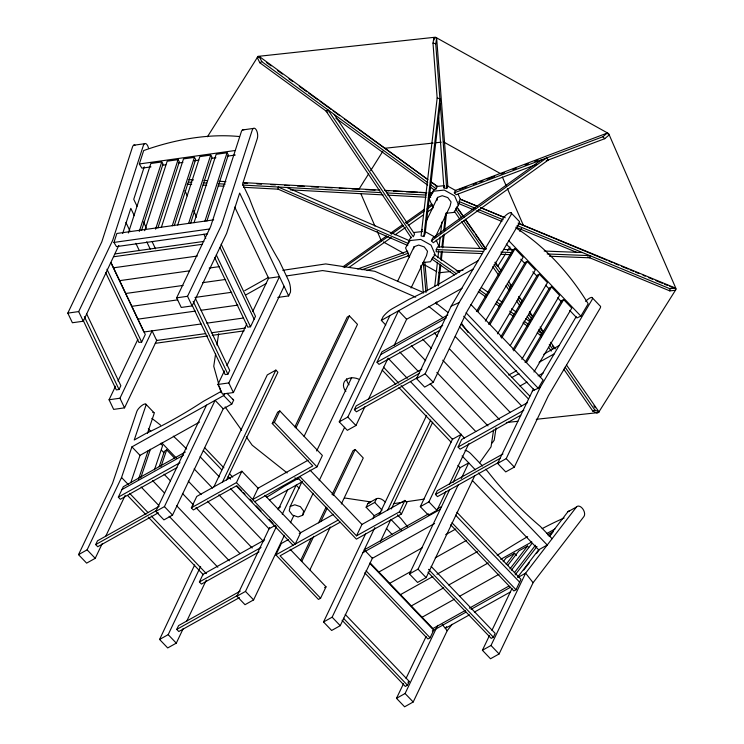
<?xml version="1.0" encoding="UTF-8"?>
<svg xmlns="http://www.w3.org/2000/svg" width="744" height="744" viewBox="0 0 744 744"><rect width="100%" height="100%" fill="white"/><g stroke="black" fill="none" stroke-linecap="round" stroke-linejoin="round"><path stroke-width="1.12" d="M407.796 245.501L278.117 189.171L278.191 187.004L407.87 243.325L409.181 240.572L286.933 187.479M486.241 248.747L437.574 246.822L436.263 249.575L436.179 251.751L482.391 253.574M477.425 206.283L460.285 199.206L459.16 201.568L459.076 203.735L473.017 209.501M518.122 223.088L675.552 288.114L675.468 290.281L669.832 290.895L669.916 288.728L517.034 225.506M434.738 286.524L437.416 262.344M437.918 257.74L438.69 250.83M439.072 247.371L440.216 237.011M440.597 233.551L441.88 222.038M437.714 284.822L440.011 264.092M440.522 259.489L441.415 251.426M441.927 246.822L443.201 235.309M443.712 230.696L445.498 214.579M436.449 304.203L436.7 301.906M438.486 285.808L440.774 265.106M441.285 260.502L442.299 251.305M442.68 247.854L444.205 234.053M444.587 230.603L446.493 213.361M438.597 116.975L443.973 187.934L446.698 188.539L447.832 186.167L436.663 38.204L433.938 37.6L432.999 43.133L437.165 98.096L421.076 235.941L423.801 236.546L425.112 233.793L440.281 103.844M423.801 236.546L439.89 98.692L437.165 98.096M215.602 353.967L213.751 366.281L218.671 383.839M216.95 345.011L218.624 333.814M493.56 430.051L491.04 446.837L479.666 462.759M496.062 427.884L494.211 440.197L492.203 443.006M446.698 188.539L435.724 43.729L436.663 38.204M302.176 481.34L290.188 506.478L289.221 510.747L292.466 515.09L298.037 516.968L302.659 515.266L313.15 493.272M302.659 515.266L303.626 510.998L300.371 506.655L294.81 504.785L290.188 506.478M413.59 248.877L414.073 246.748L418.695 245.046L424.266 246.924L427.512 251.267L426.545 255.536L411.06 288.002M436.877 200.61L437.612 197.402L442.224 195.709L447.795 197.588L451.05 201.931L450.074 206.2L435.314 237.15M207.623 233.802L116.483 246.617L113.953 242.423L116.845 233.477L213.677 219.871M150.986 166.879L141.872 168.163L139.333 163.968L143.676 150.558A194.658 118.538 -31.2 0 1 239.447 136.552M118.817 245.436L83.272 321.222L72.391 322.747L67.806 313.122L101.798 241.856L132.506 146.94A6.175 2.818 82 0 1 135.027 145.164M122.695 233.439L130.814 208.348L134.301 215.667M144.262 166.796L133.743 199.299L137.045 206.246M128.359 232.993L150.855 163.485L161.736 161.96L163.01 164.052L141.593 230.249M139.249 231.468L161.736 161.96M144.689 230.696L167.177 161.197L178.067 159.662L179.332 161.764L157.914 227.952M155.58 229.171L178.067 159.662M161.374 227.301L183.508 158.9L194.398 157.365L195.663 159.467L174.245 225.665M172.264 225.776L194.398 157.365M177.704 225.004L199.838 156.603L210.719 155.078L211.994 157.17L190.576 223.367M188.585 223.479L210.719 155.078M194.035 222.716L216.169 154.306L227.05 152.78L228.315 154.873L206.897 221.07M204.916 221.182L227.05 152.78M102.207 543.65L95.223 558.326L86.63 563.134L78.52 554.652L87.113 549.844L121.551 477.499L131.911 446.874L223.702 395.538L224.614 393.641M130.767 482.698L140.012 455.356L199.504 422.081M147.442 433.389L154.008 413.962A6.175 1.934 -43.7 0 0 152.743 412.492M138.496 479.266L148.158 450.697M140.756 477.797L150.418 449.227M154.436 469.799L162.611 445.619L160.397 443.312M159.207 466.721L164.405 451.338L166.665 449.86L174.775 458.341M161.095 466.349L166.665 449.86M194.686 564.919L159.588 639.459L167.698 647.94L176.291 643.132L183.275 628.457M243.883 129.865A6.175 2.818 82 0 0 241.363 131.642L210.645 226.557L176.654 297.823L181.238 307.449L192.129 305.914L226.613 233.411L239.67 193.049L288.663 295.917L277.782 297.442M105.704 536.303L125.169 495.411M159.588 639.459L168.181 634.651L200.62 566.5M186.772 621.119L206.228 580.227M83.272 321.222L78.687 311.587L112.679 240.331L143.387 145.415A6.175 2.818 82 0 1 148.447 147.833M156.835 340.138L124.536 407.852L113.655 409.386L109.07 399.761L115.525 386.21M118.008 381.002L137.891 339.329M83.105 320.162L116.315 389.884L119.031 389.503L120.844 385.708L86.648 313.903M105.732 272.723L138.942 342.445L141.667 342.063L145.285 334.474L111.079 262.669M124.536 407.852L119.951 398.226L152.25 330.513M192.129 305.914L187.544 296.289L221.535 225.023L252.244 130.116A6.175 2.818 82 0 1 256.234 129.837A6.175 2.818 82 0 1 257.322 138.496L242.6 184.001L249.212 197.885A267.57 122.109 82 0 0 279.298 261.06L288.458 280.283A11.699 5.338 82 0 1 290.476 292.122L288.663 295.917M78.52 554.652L112.511 483.386L136.868 411.367A6.175 1.934 -43.7 0 1 142.532 405.034A6.175 1.934 -43.7 0 1 145.908 405.48L134.227 440.011L146.615 433.082A267.57 83.821 -43.7 0 0 202.991 401.555L220.15 391.958A11.699 3.664 -43.7 0 1 221.554 391.26M158.36 512.802L97.715 546.719L95.697 544.599L97.501 540.804L159.151 506.32M176.942 467.623L120.351 499.28L118.324 497.159L123.299 486.716L185.34 452.017M232.77 399.221A11.699 3.664 -43.7 0 1 233.625 400.216L231.812 404.02L223.219 408.819L172.534 515.09L163.94 519.889L155.84 511.407L206.525 405.145M284.078 286.291L233.393 392.553L222.502 394.088L217.918 384.462L224.381 370.912M226.864 365.704L246.738 324.031M252.709 311.531L268.612 278.191L234.76 207.12M155.84 511.407L164.424 506.608L215.118 400.337L223.219 408.819M192.454 305.905L225.172 374.585L227.887 374.204L229.701 370.41L195.495 298.604M214.588 257.424L247.798 327.146L250.514 326.765L255.499 316.33L221.163 244.255M233.393 392.553L228.808 382.928L279.493 276.666L268.612 278.191M293.062 545.287L236.322 485.925L193.366 509.947L191.338 507.827L196.769 496.434L241.874 471.212L258.549 488.659M213.891 486.864L267.291 374.902L275.875 370.103L277.903 372.223L226.502 479.992M222.475 482.056L275.875 370.103M191.338 507.827L236.443 482.596L241.874 471.212M308.193 460.155L258.084 488.176L252.653 499.559L312.787 465.93L272.248 423.531L277.679 412.139L279.828 410.939L322.394 455.468L316.963 466.851L254.681 501.679M272.248 423.531L274.397 422.322L279.828 410.939M239.429 597.609L178.783 631.526L176.756 629.405L178.569 625.611L240.219 591.136M259.024 551.871L201.41 584.087L199.383 581.966L203.01 574.377L264.659 539.893M294.838 426.944L347.234 317.084L349.382 315.884L357.492 324.365L304.091 436.319M295.982 427.837L349.382 315.884M284.413 535.299L253.602 599.896L245.008 604.695L236.908 596.223L269.7 527.459M278.144 509.752L287.593 489.952M430.441 187.163L434.189 189.887L436.17 188.781L437.305 186.409L430.739 181.629M236.908 596.223L245.492 591.415L276.303 526.817L274.666 525.217M282.264 514.318L296.177 485.144L299.125 488.231M316.665 450.966L351.633 377.654M397.594 281.306L414.073 246.748M421.364 231.458L422.35 229.394M425.791 222.168L437.612 197.402M443.973 187.934L444.726 186.353M385.764 325.016L381.337 320.394L383.151 316.6A11.699 3.664 -43.7 0 1 392.135 308.788L409.293 299.19A267.57 83.821 -43.7 0 0 465.67 267.663L478.057 260.735M290.374 522.799L293.852 515.508M290.141 549.295L326.021 586.83L320.59 598.223L318.441 599.422L275.885 554.894L281.316 543.511L288.347 539.577M364.886 406.773L355.939 425.531L347.346 430.33L339.245 421.848L389.93 315.586M536.554 164.415L456.193 194.733L454.314 192.77L455.449 190.408L607.188 133.092L609.057 135.045L604.742 138.691L546.236 160.76M431.418 240.786L546.477 158.007L548.356 159.969L433.287 242.739L431.418 240.786L432.729 238.034L541.195 159.997M339.245 421.848L347.829 417.049L398.524 310.778L406.624 319.26L394.199 345.309M319.139 480.708L344.621 427.298M418.063 377.32L356.413 411.804L354.386 409.684L356.199 405.889L421.885 369.145M439.676 330.448L379.04 364.365L377.013 362.244L381.988 351.8L447.851 314.972M456.416 207.595L455.663 209.166L461.624 217.769M368.364 399.482L387.745 358.85M300.613 560.567L311.094 538.591M318.581 522.893L326.067 507.203M332.057 494.639L353.019 450.697L355.167 449.497L363.267 457.978L341.31 504.014M301.766 561.45L313.745 536.34M320.729 521.693L327.211 508.087M333.2 495.532L355.167 449.497M309.867 569.932L330.336 527.04M416.556 378.612L451.19 306.156L502.805 218.894A6.175 1.934 -43.7 0 1 509.212 212.979A6.175 1.934 -43.7 0 1 510.756 215.286L459.141 302.548L425.149 373.814L416.556 378.612L424.666 387.094L433.25 382.286L467.251 311.029L518.866 223.767A6.175 1.934 -43.7 0 0 518.977 221.108L510.877 212.626M372.735 518.847L374.223 515.722L366.122 507.241L367.927 503.446L376.52 498.647A11.699 7.068 60.8 0 1 385.094 501.93M299.776 476.458L356.525 535.829L361.956 524.436L404.913 500.414L406.94 502.535L401.509 513.927L356.404 539.149L297.628 477.657M366.122 507.241L374.706 502.442L376.52 498.647M372.539 557.954L340.241 625.667L331.647 630.475L323.538 621.993L365.778 533.439M379.198 514.792L426.61 415.394M323.538 621.993L332.131 617.185L374.864 527.589M387.791 509.993L430.711 420.007M391.316 508.97L432.738 422.127M380.491 541.279L390.926 519.405L401.323 530.286M356.525 535.829L399.482 511.807L404.913 500.414M445.954 491.589L437.007 510.338L428.414 515.146L420.314 506.664L452.612 438.941M420.314 506.664L428.897 501.856L461.196 434.143M499.131 462.136L437.481 496.611L435.454 494.49L437.258 490.696L502.953 453.952M520.744 415.254L460.108 449.171L458.081 447.051L461.699 439.462L527.394 402.718M449.432 484.288L468.813 443.666M474.839 475.528L426.145 577.623L417.551 582.431L409.442 573.95L449.692 489.561M453.17 482.27L460.127 467.678L468.72 462.88L461.271 478.504M409.442 573.95L418.035 569.141L458.285 484.753M591.945 297.433L600.045 305.914A6.175 1.934 -43.7 0 1 599.924 308.574L548.309 395.836L514.318 467.102L505.734 471.901L497.624 463.419L533.411 389.019M497.624 463.419L506.218 458.62L540.209 387.354L591.824 300.092A6.175 1.934 -43.7 0 0 591.229 297.461A6.175 1.934 -43.7 0 0 585.621 301.413M342.073 620.254L405.322 686.433L407.47 685.224L409.274 681.43L345.225 614.423M364.7 572.815L427.949 638.984L430.097 637.785L433.715 630.196L369.666 563.189M403.527 683.652L396.496 698.318L404.606 706.8L413.199 701.992L447.191 630.726L452.129 624.3M427.977 572.21L491.226 638.389L493.374 637.18L495.179 633.386L431.129 566.379M450.604 524.771L513.853 590.95L516.001 589.741L520.977 579.306L456.9 512.272M489.431 635.609L482.4 650.275L490.51 658.756L499.103 653.948L533.095 582.692L583.938 516.503A6.175 3.729 60.8 0 0 582.599 508.626A6.175 3.729 60.8 0 0 576.47 506.99L567.877 511.788L549.072 536.266M406.038 678.407L426.107 636.492M396.496 698.318L405.089 693.51L437.704 625.397M491.942 630.363L512.011 588.448M482.4 650.275L490.994 645.476L525.617 573.168L576.47 506.99M476.43 311.541L513.044 249.64L515.034 248.738L523.144 257.219L485.339 321.12M477.825 311.643L515.034 248.738M488.585 324.263L525.208 262.362L527.198 261.46L535.299 269.933L497.504 333.842M489.989 324.365L527.198 261.46M500.749 336.986L537.363 275.085L539.354 274.173L547.463 282.655L510.254 345.56M501.558 338.083L539.354 274.173M512.904 349.708L549.528 287.807L551.518 286.896L559.618 295.377L521.823 359.287M513.713 350.805L551.518 286.896M525.069 362.43L561.683 300.52L563.673 299.618L571.783 308.1L533.978 372M526.464 362.523L563.673 299.618M540.339 377.301L576.209 316.656M569.69 310.387L576.907 317.939L580.878 316.126L588.179 303.794A194.658 137.64 65.6 0 0 516.169 228.073M207.455 136.757L258.019 56.377L435.445 37.2L608.657 133.585L676.194 289.072L598.501 412.576L536.284 419.3M368.764 173.65L358.943 189.255L351.986 188.892M370.605 170.729L382.872 151.218M431.297 193.914L434.189 189.32M409.395 239.828L411.134 237.066M457.923 205.009L459.076 203.168M505.632 253.769L497.652 266.445L495.02 262.632M507.473 250.84L509.928 246.934M519.749 231.328L521.591 228.408M446.688 626.569L445.321 628.355L469.418 614.87M503.214 561.729L506.022 558.065L514.615 553.266L516.485 555.647M506.18 564.24L514.615 553.266M507.668 565.496L518.912 550.858L527.496 546.059L528.742 547.64M509.938 568.918L527.496 546.059M511.416 570.174L531.793 543.65M514.392 572.685L535.466 545.25M515.174 574.852L536.954 546.505M517.722 577.065L538.656 549.825L547.24 545.026L478.429 473.035M523.757 570.053L529.384 562.734M536.405 553.592L539.214 549.928M549.76 536.219L553.266 531.644L547.547 534.843M454.314 192.77L602.873 136.738L607.188 133.092M342.891 266.845L386.471 236.071M390.265 233.402L402.578 224.707M405.424 222.698L424.368 209.315M428.163 206.646L431.948 203.968M344.119 267.58L388.414 236.285M391.242 234.286L403.499 225.637M406.326 223.637L424.238 210.98M427.065 208.99L432.72 204.991M348.815 267.542L391.232 237.578M394.999 234.918L405.368 227.59M408.196 225.59L423.28 214.942M427.056 212.273L432.71 208.283M344.36 119.012L427.893 179.611L259.275 56.479L257.294 57.595L259.814 62.747L327.779 112.297M259.814 62.747L261.795 61.631L427.754 182.643M244.72 290.672L268.584 277.326M245.529 295.089L266.417 283.408M381.337 320.394L473.138 269.049M406.624 319.26L462.089 288.244M121.942 489.561L183.591 455.086M118.324 497.159L179.974 462.675M380.63 354.646L446.326 317.911M377.013 362.244L442.708 325.5M95.697 544.599L156.333 510.682M354.386 409.684L419.067 373.507M537.187 332.921L540.042 334.921L542.023 333.814L538.926 329.35M299.2 477.89L284.059 486.362A267.57 83.821 -43.7 0 1 266.426 497.392M269.44 500.108L301.906 481.945M559.125 345.542L546.728 352.47A267.57 83.821 -43.7 0 1 543.762 354.395M277.549 508.58L280.572 506.897M511.853 377.543L518.912 373.6M539.075 362.319L554.206 353.865M519.963 386.024L527.022 382.081M538.107 375.878L543.148 373.06M274.759 525.655L269.04 528.854L230.547 488.594M461.029 434.496L452.445 439.295L401.128 385.615M199.383 581.966L261.032 547.491M299.209 533.504L333.554 514.299M458.081 447.051L523.776 410.307M275.885 554.894L338.167 520.065M340.194 522.186L280.06 555.814L320.59 598.223M374.223 515.722L380.909 511.993M176.756 629.405L237.401 595.488M435.454 494.49L500.135 458.313M592.875 411.181L594.856 410.065L598.976 411.869L596.995 412.976L592.875 411.181L563.812 369.238M364.262 549.825L428.525 513.881M437.556 508.831L441.573 506.58M362.905 552.671L440.216 509.426M434.617 523.488L372.372 558.307L364.997 550.597M324.589 587.639L326.021 586.83M378.882 572.015L422.406 547.677M445.684 534.657L455.802 528.993M389.689 583.324L410.948 571.439M435.231 557.851L466.609 540.302M400.495 594.633L432.887 576.516M436.933 574.247L477.416 551.611M411.311 605.932L443.694 587.825M448.753 584.989L488.231 562.92M500.684 559.339L531.811 541.93M546.868 533.513L554.903 529.021M422.118 617.241L454.5 599.134M459.569 596.297L499.038 574.229M517.982 577.437L525.617 573.168L533.095 582.692M465.316 610.443L432.924 628.55L370.391 563.124M469.362 608.174L508.831 586.105M432.283 630.996L465.977 612.154M471.036 609.327L510.514 587.249M474.44 612.07L510.589 591.852M407.842 682.229L409.274 681.43M451.19 306.156L459.141 302.548M532.258 390.972L540.209 387.354M459.355 189.515L466.832 186.707M473.249 184.307L476.448 183.108M479.657 181.908L482.865 180.708M487.134 179.109L494.611 176.3M504.283 172.682L501.028 173.901L443.573 141.927M512.988 169.427L516.243 168.2M524.948 164.945L528.203 163.717M534.731 161.281L537.986 160.053M357.724 268.984L407.731 251.137M361.965 269.756L408.596 253.109M367.09 270.556L409.386 255.452M282.785 270.314L325.714 263.925L374.864 271.309L422.015 291.908M286.394 275.95L322.552 270.565L371.693 277.949L415.71 297.172M393.604 503.651L402.644 502.302M406.038 501.8L424.117 499.112M133.567 145.266L144.457 143.741M242.423 129.968L253.304 128.442M139.333 163.968L235.02 150.52M162.378 165.28L165.791 164.796M178.328 163.038L182.885 162.397M194.268 160.797L198.825 160.155M211.361 158.398L215.918 157.756M227.311 156.156L235.281 155.031M113.953 242.423L209.641 228.975M115.292 253.871L203.865 241.419M113.934 256.717L202.508 244.264M113.358 267.831L197.327 256.029M119.468 280.674L189.636 270.807M209.185 268.063L219.536 266.603M183.089 285.426L125.578 293.508L143.918 332.01L201.066 323.975M202.647 282.673L225.655 279.437M67.806 313.122L78.687 311.587M176.654 297.823L187.544 296.289M131.697 306.342L177.704 299.869M194.956 297.451L231.765 292.271M137.807 319.176L195.319 311.094M201.075 310.285L237.875 305.114M206.767 323.175L243.214 318.051M205.651 333.6L156.668 340.492L152.083 330.866M211.352 332.801L245.52 328.002M155.31 343.337L207.715 335.972M212.273 335.33L244.162 330.848M109.07 399.761L119.951 398.226M217.918 384.462L228.808 382.928M384.713 148.288L433.185 143.053M435.491 142.802L441.257 142.178M435.919 186.558L444.373 185.647M445.526 213.314L453.98 212.403L458.602 205.046L454.584 195.793L444.27 190.055L433.706 191.199L429.083 198.555L433.101 207.809M414.027 232.472L422.471 231.561M423.048 262.539L430.441 261.739L435.063 254.392L431.046 245.129L420.741 239.401L410.177 240.535L405.554 247.892L409.572 257.145M438.802 272.806L450.343 271.56M456.109 270.937L463.038 270.184M669.916 288.728L675.552 288.114M506.329 422.536L517.852 421.29M503.623 249.435L512.895 249.798M544.18 251.035L582.422 252.542M436.263 249.575L483.628 251.444M500.954 252.132L512.514 252.588M547.166 253.955L589.918 255.638L589.834 257.815L549.398 256.215M500.879 254.299L511.277 254.708M244.116 183.229L247.594 183.415M256.875 183.898L261.507 184.14M270.788 184.633L275.429 184.875M284.71 185.358L289.351 185.609M297.47 186.028L304.426 186.4M311.392 186.763L318.348 187.125M325.305 187.497L332.27 187.86M339.227 188.223L346.183 188.585M365.853 189.618L375.06 190.101M385.429 190.65L388.88 190.827M393.483 191.069L402.699 191.552M406.15 191.738L417.663 192.343M419.969 192.464L426.879 192.826M429.176 192.947L431.483 193.068M188.902 179.62L193.533 179.871M203.94 180.448L207.418 180.634M218.987 181.266L225.925 181.648M243.288 182.606L379.831 190.092M384.453 190.352L426.117 192.631M429.586 192.826L431.901 192.956L430.776 195.319L428.451 195.188M188.297 182.103L191.757 182.289M203.279 182.922L206.739 183.108M218.262 183.74L225.181 184.112M242.46 185.061L380.891 192.603M386.694 192.919L426.135 195.068M187.07 184.214L191.673 184.465M203.205 185.089L206.655 185.275M218.187 185.907L223.944 186.223M243.539 187.293L278.117 189.171M290.337 189.841L383.132 194.9M387.773 195.151L426.052 197.234M428.377 197.365L430.692 197.486M344.528 497.969L370.819 501.921M432.999 43.133L435.724 43.729M480.633 207.604L505.269 217.778M459.16 201.568L475.239 208.218M478.448 209.548L503.102 219.74M476.225 210.831L501.949 221.47M515.89 227.227L576.981 252.495M587.695 256.931L669.832 290.895M460.415 199.252L477.509 206.358M480.708 207.697L504.209 217.481M519.154 223.702L606.76 260.168M608.89 261.051L612.098 262.39M614.237 263.274L618.506 265.059M621.714 266.389L628.122 269.058M630.261 269.951L633.46 271.281M635.599 272.174L638.808 273.504M643.076 275.28L645.215 276.173M648.424 277.512L652.693 279.288M655.901 280.618L662.309 283.287M664.448 284.18L667.647 285.51M669.786 286.403L672.995 287.733M294.801 477.89L297.944 479.257M447.423 185.944L455.858 190.631M425.522 231.849L434.896 237.066M383.365 241.958L403.527 253.174M407.554 255.415L409.572 256.541M424.694 264.957L436.784 271.681M434.078 254.429L459.587 272.323M481.321 287.565L488.882 292.866M498.331 299.497L502.107 302.148M511.556 308.769L516.28 312.089M525.729 318.711L530.453 322.031M432.766 257.182L456.518 273.839M479.322 289.834L486.92 295.163M496.415 301.822L500.219 304.491M509.724 311.15L514.467 314.489M523.971 321.148L528.724 324.486M538.219 331.145L542.023 333.814M431.734 258.959L454.528 274.945M478.28 291.611L485.888 296.94M495.383 303.599L499.187 306.268M509.64 313.596L513.434 316.265M522.939 322.924L527.691 326.253M258.019 56.377L259.898 57.734M266.464 62.505L271.16 65.909M277.726 70.671L282.422 74.075M288.988 78.845L292.745 81.57M299.311 86.332L306.816 91.782M308.695 93.14L318.079 99.947M319.957 101.314L331.219 109.48M333.098 110.847L339.664 115.608M430.711 181.657L437.277 186.428M430.562 184.689L436.17 188.781M335.944 118.259L427.642 185.117M435.482 302.585L448.046 312.554M428.721 306.379L443.08 317.772M287.165 472.952L252.169 445.182L246.227 436.774M602.873 136.738L604.742 138.691M508.719 240.638L580.878 316.126M506.348 244.125L512.765 250.84M520.781 259.228L524.79 263.413M532.806 271.802L536.815 275.996M545.64 285.222L549.649 289.416M557.665 297.805L561.674 301.999M470.924 304.547L543.083 380.035L538.219 388.256L466.06 312.768M463.689 316.256L534.239 390.061M461.103 324.235L529.812 396.115M459.746 327.081L528.454 398.961M455.244 336.493L521.553 405.871M434.198 332.866L437.398 336.214M449.376 348.75L510.105 412.269M422.741 339.273L431.539 348.471M442.717 360.17L499.447 419.514M411.293 345.681L425.67 360.728M436.858 372.428L487.99 425.921M425.149 373.814L433.25 382.286M506.218 458.62L514.318 467.102M399.835 352.089L418.212 371.312M430.199 383.848L475.742 431.492M388.07 358.162L407.312 378.296M410.521 381.653L464.414 438.03M482.568 465.986L470.999 453.887A11.699 7.068 60.8 0 0 465.093 450.371M485.655 469.213L487.199 470.831A267.57 161.708 60.8 0 0 540.395 526.482L552.085 538.712M383.486 367.164L398.719 383.095M382.128 370.01L395.762 384.267M398.97 387.624L451.087 442.141M462.089 455.942L475.351 469.817M457.923 465.372L460.127 467.678M472.235 480.345L538.656 549.825M455.57 515.146L519.619 582.152M451.952 522.734L516.001 589.741M347.829 417.049L355.939 425.531M428.897 501.856L437.007 510.338M399.482 511.807L401.509 513.927M397.436 514.839L401.295 518.875A267.57 161.708 60.8 0 0 407.507 526.622M374.706 502.442L382.081 510.151M428.516 569.337L493.374 637.18M386.331 528.389L391.93 534.248M418.035 569.141L426.145 577.623M490.994 645.476L499.103 653.948M274.397 422.322L316.963 466.851M310.006 470.087L361.956 524.436M226.985 393.278L233.625 400.216M223.702 395.538L231.812 404.02M366.039 570.778L430.097 637.785M264.901 495.309L300.641 532.704L295.21 544.087L236.443 482.596M204.665 447.721L223.907 467.855M229.524 473.723L232.723 477.081M203.307 450.566L221.749 469.855M228.166 476.569L230.566 479.089M236.983 485.795L241.791 490.826M243.4 492.509L244.999 494.183M249.807 499.215L252.216 501.735M256.224 505.929L261.032 510.961M269.049 519.349L273.057 523.544M200.08 456.723L219.322 476.848M145.87 404.178L153.98 412.66M343.412 618.218L407.47 685.224M194.147 468.897L212.524 488.129M218.922 494.816L263.664 541.623M332.131 617.185L340.241 625.667M405.089 693.51L413.199 701.992M148.326 428.767L150.734 431.278M161.96 443.024L176.393 458.118M161.448 450.157L163.857 452.678M188.288 481.154L201.075 494.528M207.464 501.214L252.207 548.021M164.052 474.188L170.441 480.875M182.429 493.411L193.617 505.12M196.007 507.622L239.959 553.592M131.911 446.874L140.012 455.356M152.594 480.596L164.582 493.133M176.57 505.669L229.301 560.837M164.424 506.608L172.534 515.09M245.492 591.415L253.602 599.896M141.146 487.004L158.723 505.39M169.111 516.252L217.843 567.244M121.551 477.499L128.182 484.437M129.689 493.402L148.065 512.635M151.265 515.973L206.395 573.652M127.531 495.42L145.908 514.643M148.307 517.145L203.438 574.824M87.113 549.844L95.223 558.326M168.181 634.651L176.291 643.132M442.206 624.383L447.191 630.726M461.503 323.24L468.106 332.577M225.116 406.894L241.614 430.237M456.788 206.804L464.07 217.295M465.391 219.201L485.888 248.775M495.151 262.121L501.103 270.704M508.375 281.204L511.686 285.966M518.959 296.456L522.26 301.227M529.542 311.717L532.844 316.488M540.116 326.979L543.427 331.75M550.7 342.24L555.331 348.917M566.575 365.137L598.976 411.869M463.605 220.633L483.461 249.287M494.053 264.576L499.345 272.22M507.287 283.678L510.598 288.458M517.88 298.967L521.191 303.738M528.473 314.247L531.774 319.027M549.286 344.295L552.587 349.066M565.142 367.173L594.856 410.065M454.342 211.231L459.634 218.876M461.624 221.74L480.15 248.487M492.733 266.64L498.685 275.233M505.966 285.743L509.277 290.523M516.559 301.032L519.87 305.803M527.143 316.312L530.453 321.092M540.042 334.921L541.362 336.827M548.626 347.308L551.267 351.122M458.137 209.185L462.749 215.862M465.381 219.685L473.947 232.091M475.267 233.997L485.804 249.268M510.179 284.589L511.5 286.505M518.745 297.005L520.065 298.921M529.291 312.294L531.932 316.107M540.497 328.523L542.478 331.387M552.364 345.718L554.336 348.583M593.879 405.889L595.2 407.796M334.186 114.418L414.585 234.035L413.273 236.787L327.992 109.898L326.002 111.005L411.293 237.894M259.275 56.479L261.795 61.631M219.936 247.371L254.141 319.176M216.318 254.959L250.514 326.765M193.189 301.357L227.887 374.204M146.745 241.791L150.232 249.11M125.903 222.419L129.884 230.78M135.854 243.325L139.342 250.644M111.005 262.902L125.113 292.522M106.969 269.216L141.667 342.063M84.342 316.656L119.031 389.503M502.395 177.063L506.515 186.53M507.427 188.641L523.432 225.478M458.137 194.24L460.369 199.383M436.235 240.154L438.913 246.32M360.775 193.468L374.948 226.102M377.236 231.365L381.347 240.833M184.94 190.529L187.256 195.858M193.728 210.766L196.509 217.155M203.912 234.193L205.763 238.452M219.285 386.034L221.126 392.627M424.805 262.111L427.391 290.783M423.289 262.586L425.987 292.55M420.872 265.45L423.364 293.108M433.938 37.6L434.115 39.916M345.876 391.437A12.35 9.049 25.5 0 1 345.532 380.24A12.35 9.049 25.5 0 1 358.636 379.124M349.048 384.797A12.35 9.049 25.5 0 1 346.611 378.798M155.505 248.775A267.57 122.109 82 0 1 152.157 241.67M146.298 228.259A267.57 122.109 82 0 1 143.704 221.87M151.841 418.388A194.658 95 56.9 0 1 160.583 425.168M173.315 436.142A194.658 95 56.9 0 1 186.642 449.06M497.159 555.35A194.658 38.967 -38.1 0 1 527.654 536.629M542.199 528.603A194.658 38.967 -38.1 0 1 564.129 517.982M367.927 503.446A11.699 7.068 60.8 0 1 369.201 503.158M567.877 511.788A6.175 3.729 60.8 0 1 569.579 510.868M516.634 370.698A267.57 83.821 -43.7 0 1 508.645 375.023"/></g></svg>
